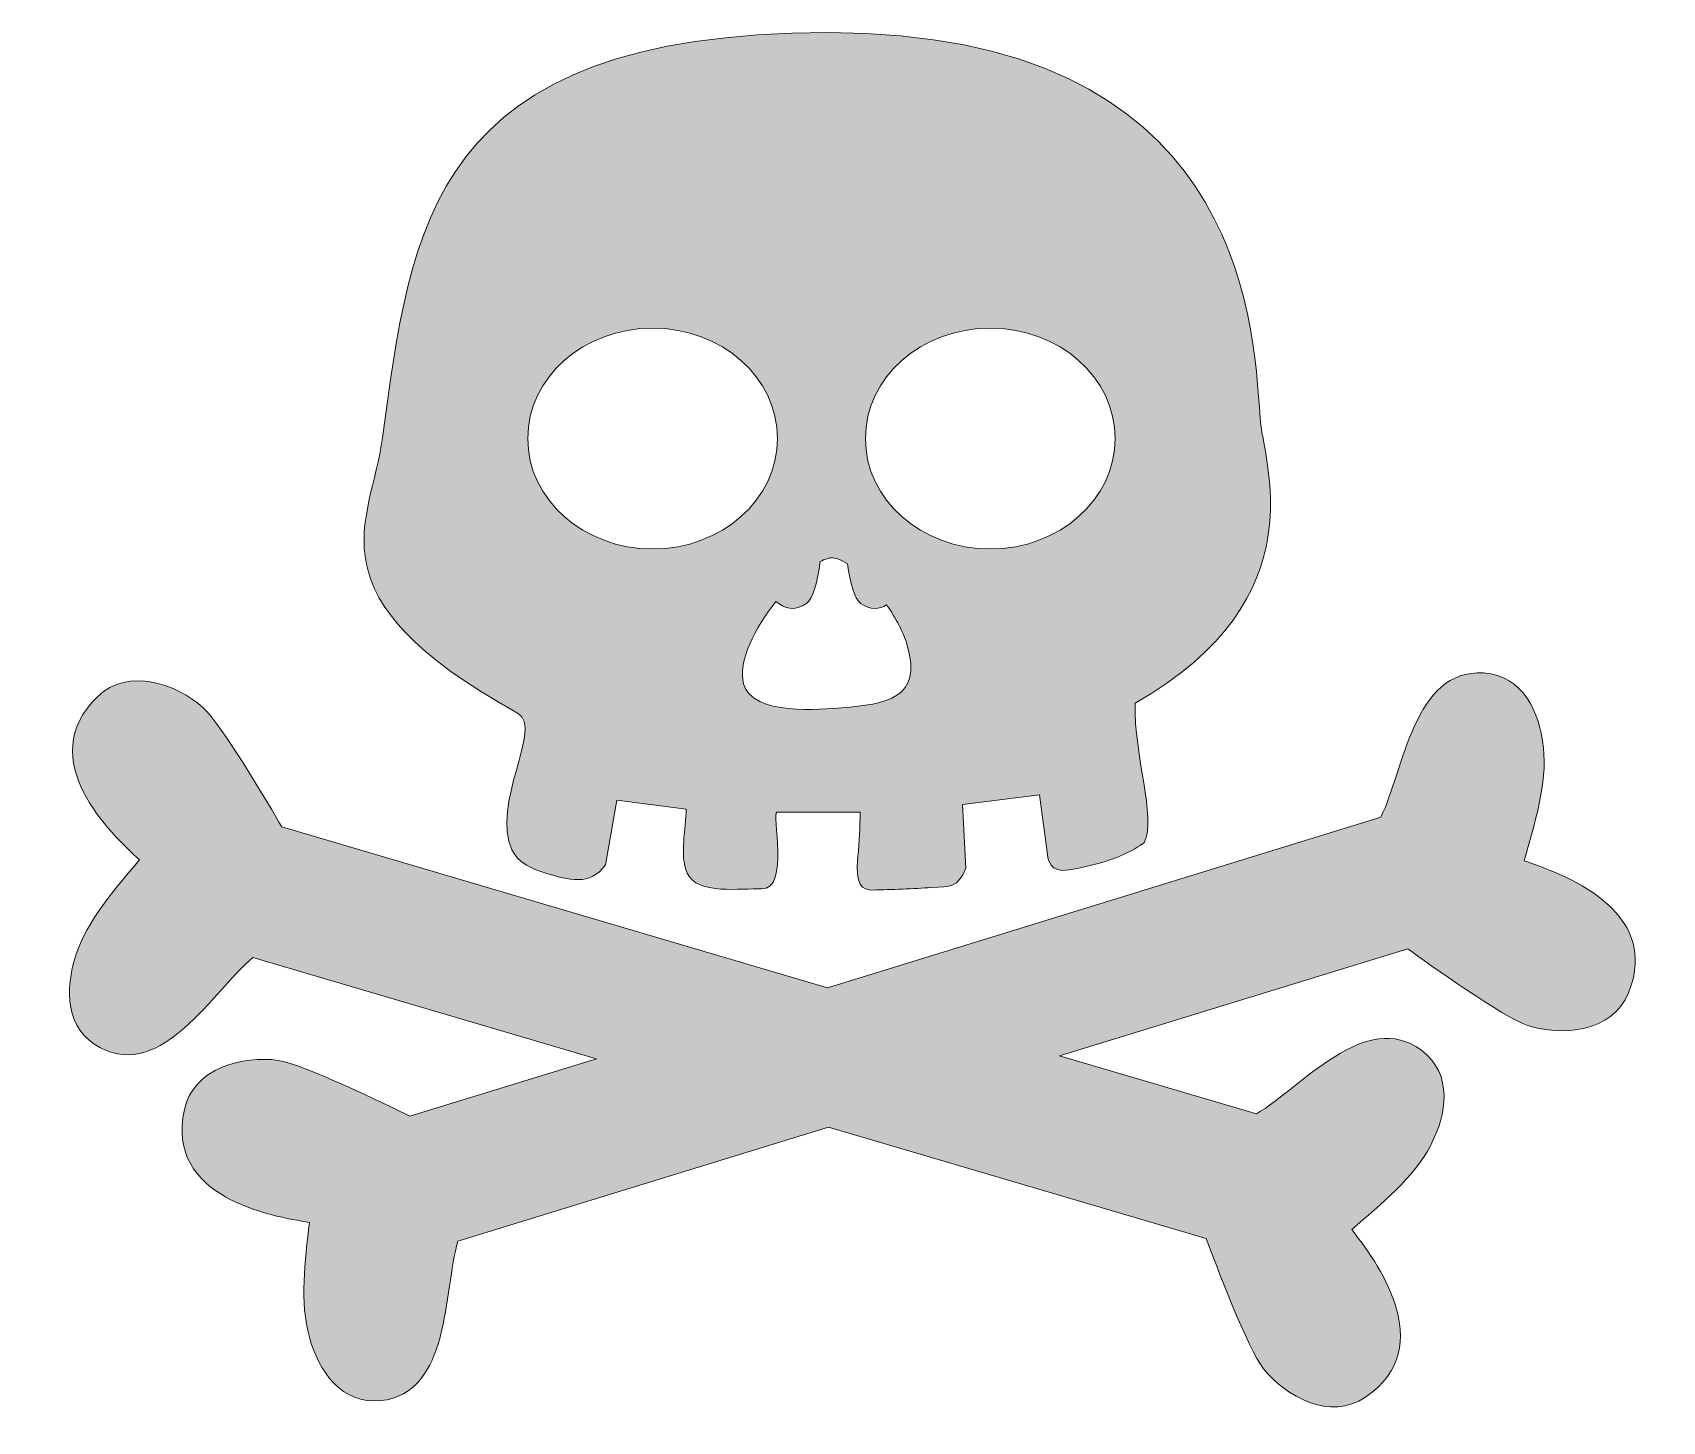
# Model space of a CAD drawing. Header units: inches. Extents: x -2 to 103, y -1 to 89.
import ezdxf

# ---------------------------------------------------------------- set-up
doc = ezdxf.new("R2010")
doc.units = ezdxf.units.IN
doc.header["$MEASUREMENT"] = 0
doc.layers.add('Layer 1', color=7, linetype='Continuous')

msp = doc.modelspace()

# ---------------------------------------------------------------- hatches: boundary and pattern name
at = {"layer": 'Layer 1'}
h = msp.add_hatch(color=149, dxfattribs=at)
h.dxf.hatch_style = 2
edge = h.paths.add_edge_path()
edge.add_spline(control_points=[(29.11, 45.02), (30.73, 44.12), (27.32, 39.08), (28.71, 36.16), (29.12, 35.29), (30.05, 34.91), (30.91, 34.65), (32.33, 34.23), (33.81, 33.78), (34.77, 35.19), (34.77, 35.19), (35.51, 39.4), (35.51, 39.4), (35.51, 39.4), (40.01, 38.81), (40.01, 38.81), (40.01, 37.55), (39.56, 35.84), (40.08, 34.66), (40.71, 33.22), (43.62, 33.68), (44.9, 33.64), (46.76, 33.58), (45.54, 38.61), (45.89, 38.61), (45.89, 38.61), (51.3, 38.61), (51.3, 38.61), (51.3, 37.64), (51.25, 36.69), (51.16, 35.73), (50.97, 33.85), (51.37, 33.54), (52.16, 33.56), (53.27, 33.58), (54.82, 33.65), (55.93, 33.72), (57.19, 33.8), (57.6, 33.69), (58.17, 34.97), (58.17, 34.97), (57.94, 39.11), (57.94, 39.11), (57.94, 39.11), (62.93, 39.73), (62.93, 39.73), (62.93, 39.73), (63.48, 35.7), (63.48, 35.7), (63.48, 35.7), (63.59, 34.58), (64.86, 34.88), (67.7, 35.31), (69.16, 36.22), (69.74, 36.63), (70.53, 38.34), (69.06, 42.25), (69.14, 45.68), (81.15, 52.55), (77.42, 61.42), (77.25, 64.21), (76.82, 70.96), (75.81, 89.22), (49.23, 89.22), (23.23, 89.22), (22.16, 76.47), (20.31, 62.92), (19.54, 57.27), (15.35, 52.66), (29.11, 45.02)], knot_values=[0, 0, 0, 0, 1, 1, 1, 2, 2, 2, 3, 3, 3, 4, 4, 4, 5, 5, 5, 6, 6, 6, 7, 7, 7, 8, 8, 8, 9, 9, 9, 10, 10, 10, 11, 11, 11, 12, 12, 12, 13, 13, 13, 14, 14, 14, 15, 15, 15, 16, 16, 16, 17, 17, 17, 18, 18, 18, 19, 19, 19, 20, 20, 20, 21, 21, 21, 22, 22, 22, 23, 23, 23, 23], degree=3, periodic=1)
edge = h.paths.add_edge_path()
edge.add_spline(control_points=[(59.74, 70.04), (64.22, 70.04), (67.85, 66.83), (67.85, 62.87), (67.85, 58.91), (64.22, 55.7), (59.74, 55.7), (55.26, 55.7), (51.64, 58.91), (51.64, 62.87), (51.64, 66.83), (55.26, 70.04), (59.74, 70.04)], knot_values=[0, 0, 0, 0, 1, 1, 1, 2, 2, 2, 3, 3, 3, 4, 4, 4, 4], degree=3, periodic=1)
edge = h.paths.add_edge_path()
edge.add_spline(control_points=[(49.38, 55.12), (49.69, 55.14), (50.08, 54.99), (50.48, 54.73), (50.65, 53.49), (50.93, 52.46), (51.33, 52.17), (51.95, 51.72), (52.55, 51.78), (53.02, 52.07), (53.63, 51.2), (54.12, 50.26), (54.36, 49.45), (55.39, 45.98), (52.96, 45.62), (50.11, 45.39), (48.86, 45.29), (44.27, 44.85), (43.74, 46.94), (43.37, 48.4), (44.46, 50.56), (45.84, 52.29), (46.36, 51.83), (47.08, 51.62), (47.83, 52.17), (48.25, 52.48), (48.54, 53.58), (48.7, 54.88), (48.85, 54.96), (49, 55.02), (49.14, 55.06), (49.14, 55.06), (49.38, 55.12), (49.38, 55.12)], knot_values=[0, 0, 0, 0, 1, 1, 1, 2, 2, 2, 3, 3, 3, 4, 4, 4, 5, 5, 5, 6, 6, 6, 7, 7, 7, 8, 8, 8, 9, 9, 9, 10, 10, 10, 11, 11, 11, 11], degree=3, periodic=1)
edge = h.paths.add_edge_path()
edge.add_spline(control_points=[(37.84, 70.04), (42.31, 70.04), (45.94, 66.83), (45.94, 62.87), (45.94, 58.91), (42.31, 55.7), (37.84, 55.7), (33.36, 55.7), (29.73, 58.91), (29.73, 62.87), (29.73, 66.83), (33.36, 70.04), (37.84, 70.04)], knot_values=[0, 0, 0, 0, 1, 1, 1, 2, 2, 2, 3, 3, 3, 4, 4, 4, 4], degree=3, periodic=1)
h = msp.add_hatch(color=149, dxfattribs=at)
h.dxf.hatch_style = 2
edge = h.paths.add_edge_path()
edge.add_spline(control_points=[(94.39, 35.46), (95.08, 37.88), (95.89, 40.49), (95.64, 42.8), (95.4, 45.1), (94.32, 47.49), (91.76, 47.65), (87.23, 47.94), (86.57, 41.35), (85.09, 38.29), (85.09, 38.29), (85.09, 38.29), (85.09, 38.29), (85.09, 38.29), (49.18, 27.22), (49.18, 27.22), (49.18, 27.22), (13.77, 37.66), (13.77, 37.66), (12.94, 39.08), (9.9, 44.29), (8.65, 45.41), (6.95, 46.92), (3.82, 48.05), (1.82, 46.11), (-2.4, 42.03), (2.7, 37.21), (4.53, 35.52), (2.92, 33.6), (1.12, 31.53), (0.41, 29.32), (-0.3, 27.13), (-0.28, 24.5), (2, 23.32), (6.02, 21.22), (9.3, 26.97), (11.89, 29.17), (11.89, 29.17), (34.2, 22.6), (34.2, 22.6), (34.2, 22.6), (22.09, 18.87), (22.09, 18.87), (20.61, 19.6), (15.19, 22.26), (13.53, 22.5), (11.28, 22.82), (8.05, 22.03), (7.45, 19.3), (6.19, 13.58), (13.1, 12.38), (15.56, 11.98), (15.29, 9.49), (14.93, 6.77), (15.56, 4.54), (16.18, 2.32), (17.64, 0.14), (20.2, 0.41), (24.72, 0.89), (24.26, 7.49), (25.2, 10.76), (25.2, 10.76), (49.24, 18.17), (49.24, 18.17), (49.24, 18.17), (73.75, 10.94), (73.75, 10.94), (74.34, 9.36), (76.45, 3.77), (77.48, 2.48), (78.9, 0.69), (81.8, -0.94), (84.1, 0.64), (88.94, 3.95), (84.73, 9.55), (83.2, 11.52), (85.11, 13.16), (87.23, 14.89), (88.3, 16.95), (89.37, 18.99), (89.79, 21.58), (87.74, 23.14), (84.13, 25.88), (79.94, 20.76), (77.01, 19.02), (77.01, 19.02), (77.01, 19.02), (77.01, 19.02), (77.01, 19.02), (64.23, 22.79), (64.23, 22.79), (64.23, 22.79), (86.83, 29.75), (86.83, 29.75), (88.2, 28.76), (93.05, 25.27), (94.63, 24.76), (96.8, 24.06), (100.11, 24.3), (101.16, 26.88), (103.36, 32.32), (96.75, 34.66), (94.39, 35.46)], knot_values=[0, 0, 0, 0, 1, 1, 1, 2, 2, 2, 3, 3, 3, 4, 4, 4, 5, 5, 5, 6, 6, 6, 7, 7, 7, 8, 8, 8, 9, 9, 9, 10, 10, 10, 11, 11, 11, 12, 12, 12, 13, 13, 13, 14, 14, 14, 15, 15, 15, 16, 16, 16, 17, 17, 17, 18, 18, 18, 19, 19, 19, 20, 20, 20, 21, 21, 21, 22, 22, 22, 23, 23, 23, 24, 24, 24, 25, 25, 25, 26, 26, 26, 27, 27, 27, 28, 28, 28, 29, 29, 29, 30, 30, 30, 31, 31, 31, 32, 32, 32, 33, 33, 33, 34, 34, 34, 34], degree=3, periodic=1)

# ---------------------------------------------------------------- linework, layer by layer
at = {"layer": 'Layer 1', "lineweight": 0}
for points, knots in [([(29.11, 45.02), (30.73, 44.12), (27.32, 39.08), (28.71, 36.16), (29.12, 35.29), (30.05, 34.91), (30.91, 34.65), (32.33, 34.23), (33.81, 33.78), (34.77, 35.19), (34.77, 35.19), (35.51, 39.4), (35.51, 39.4), (35.51, 39.4), (40.01, 38.81), (40.01, 38.81), (40.01, 37.55), (39.56, 35.84), (40.08, 34.66), (40.71, 33.22), (43.62, 33.68), (44.9, 33.64), (46.76, 33.58), (45.54, 38.61), (45.89, 38.61), (45.89, 38.61), (51.3, 38.61), (51.3, 38.61), (51.3, 37.64), (51.25, 36.69), (51.16, 35.73), (50.97, 33.85), (51.37, 33.54), (52.16, 33.56), (53.27, 33.58), (54.82, 33.65), (55.93, 33.72), (57.19, 33.8), (57.6, 33.69), (58.17, 34.97), (58.17, 34.97), (57.94, 39.11), (57.94, 39.11), (57.94, 39.11), (62.93, 39.73), (62.93, 39.73), (62.93, 39.73), (63.48, 35.7), (63.48, 35.7), (63.48, 35.7), (63.59, 34.58), (64.86, 34.88), (67.7, 35.31), (69.16, 36.22), (69.74, 36.63), (70.53, 38.34), (69.06, 42.25), (69.14, 45.68), (81.15, 52.55), (77.42, 61.42), (77.25, 64.21), (76.82, 70.96), (75.81, 89.22), (49.23, 89.22), (23.23, 89.22), (22.16, 76.47), (20.31, 62.92), (19.54, 57.27), (15.35, 52.66), (29.11, 45.02)], [0, 0, 0, 0, 1, 1, 1, 2, 2, 2, 3, 3, 3, 4, 4, 4, 5, 5, 5, 6, 6, 6, 7, 7, 7, 8, 8, 8, 9, 9, 9, 10, 10, 10, 11, 11, 11, 12, 12, 12, 13, 13, 13, 14, 14, 14, 15, 15, 15, 16, 16, 16, 17, 17, 17, 18, 18, 18, 19, 19, 19, 20, 20, 20, 21, 21, 21, 22, 22, 22, 23, 23, 23, 23]), ([(37.84, 70.04), (42.31, 70.04), (45.94, 66.83), (45.94, 62.87), (45.94, 58.91), (42.31, 55.7), (37.84, 55.7), (33.36, 55.7), (29.73, 58.91), (29.73, 62.87), (29.73, 66.83), (33.36, 70.04), (37.84, 70.04)], [0, 0, 0, 0, 1, 1, 1, 2, 2, 2, 3, 3, 3, 4, 4, 4, 4]), ([(59.74, 70.04), (64.22, 70.04), (67.85, 66.83), (67.85, 62.87), (67.85, 58.91), (64.22, 55.7), (59.74, 55.7), (55.26, 55.7), (51.64, 58.91), (51.64, 62.87), (51.64, 66.83), (55.26, 70.04), (59.74, 70.04)], [0, 0, 0, 0, 1, 1, 1, 2, 2, 2, 3, 3, 3, 4, 4, 4, 4]), ([(49.38, 55.12), (49.69, 55.14), (50.08, 54.99), (50.48, 54.73), (50.65, 53.49), (50.93, 52.46), (51.33, 52.17), (51.95, 51.72), (52.55, 51.78), (53.02, 52.07), (53.63, 51.2), (54.12, 50.26), (54.36, 49.45), (55.39, 45.98), (52.96, 45.62), (50.11, 45.39), (48.86, 45.29), (44.27, 44.85), (43.74, 46.94), (43.37, 48.4), (44.46, 50.56), (45.84, 52.29), (46.36, 51.83), (47.08, 51.62), (47.83, 52.17), (48.25, 52.48), (48.54, 53.58), (48.7, 54.88), (48.85, 54.96), (49, 55.02), (49.14, 55.06), (49.14, 55.06), (49.38, 55.12), (49.38, 55.12)], [0, 0, 0, 0, 1, 1, 1, 2, 2, 2, 3, 3, 3, 4, 4, 4, 5, 5, 5, 6, 6, 6, 7, 7, 7, 8, 8, 8, 9, 9, 9, 10, 10, 10, 11, 11, 11, 11]), ([(94.39, 35.46), (95.08, 37.88), (95.89, 40.49), (95.64, 42.8), (95.4, 45.1), (94.32, 47.49), (91.76, 47.65), (87.23, 47.94), (86.57, 41.35), (85.09, 38.29), (85.09, 38.29), (85.09, 38.29), (85.09, 38.29), (85.09, 38.29), (49.18, 27.22), (49.18, 27.22), (49.18, 27.22), (13.77, 37.66), (13.77, 37.66), (12.94, 39.08), (9.9, 44.29), (8.65, 45.41), (6.95, 46.92), (3.82, 48.05), (1.82, 46.11), (-2.4, 42.03), (2.7, 37.21), (4.53, 35.52), (2.92, 33.6), (1.12, 31.53), (0.41, 29.32), (-0.3, 27.13), (-0.28, 24.5), (2, 23.32), (6.02, 21.22), (9.3, 26.97), (11.89, 29.17), (11.89, 29.17), (34.2, 22.6), (34.2, 22.6), (34.2, 22.6), (22.09, 18.87), (22.09, 18.87), (20.61, 19.6), (15.19, 22.26), (13.53, 22.5), (11.28, 22.82), (8.05, 22.03), (7.45, 19.3), (6.19, 13.58), (13.1, 12.38), (15.56, 11.98), (15.29, 9.49), (14.93, 6.77), (15.56, 4.54), (16.18, 2.32), (17.64, 0.14), (20.2, 0.41), (24.72, 0.89), (24.26, 7.49), (25.2, 10.76), (25.2, 10.76), (49.24, 18.17), (49.24, 18.17), (49.24, 18.17), (73.75, 10.94), (73.75, 10.94), (74.34, 9.36), (76.45, 3.77), (77.48, 2.48), (78.9, 0.69), (81.8, -0.94), (84.1, 0.64), (88.94, 3.95), (84.73, 9.55), (83.2, 11.52), (85.11, 13.16), (87.23, 14.89), (88.3, 16.95), (89.37, 18.99), (89.79, 21.58), (87.74, 23.14), (84.13, 25.88), (79.94, 20.76), (77.01, 19.02), (77.01, 19.02), (77.01, 19.02), (77.01, 19.02), (77.01, 19.02), (64.23, 22.79), (64.23, 22.79), (64.23, 22.79), (86.83, 29.75), (86.83, 29.75), (88.2, 28.76), (93.05, 25.27), (94.63, 24.76), (96.8, 24.06), (100.11, 24.3), (101.16, 26.88), (103.36, 32.32), (96.75, 34.66), (94.39, 35.46)], [0, 0, 0, 0, 1, 1, 1, 2, 2, 2, 3, 3, 3, 4, 4, 4, 5, 5, 5, 6, 6, 6, 7, 7, 7, 8, 8, 8, 9, 9, 9, 10, 10, 10, 11, 11, 11, 12, 12, 12, 13, 13, 13, 14, 14, 14, 15, 15, 15, 16, 16, 16, 17, 17, 17, 18, 18, 18, 19, 19, 19, 20, 20, 20, 21, 21, 21, 22, 22, 22, 23, 23, 23, 24, 24, 24, 25, 25, 25, 26, 26, 26, 27, 27, 27, 28, 28, 28, 29, 29, 29, 30, 30, 30, 31, 31, 31, 32, 32, 32, 33, 33, 33, 34, 34, 34, 34])]:
    msp.add_open_spline(points, degree=3, knots=knots, dxfattribs=at)

doc.saveas('drawing.dxf')
